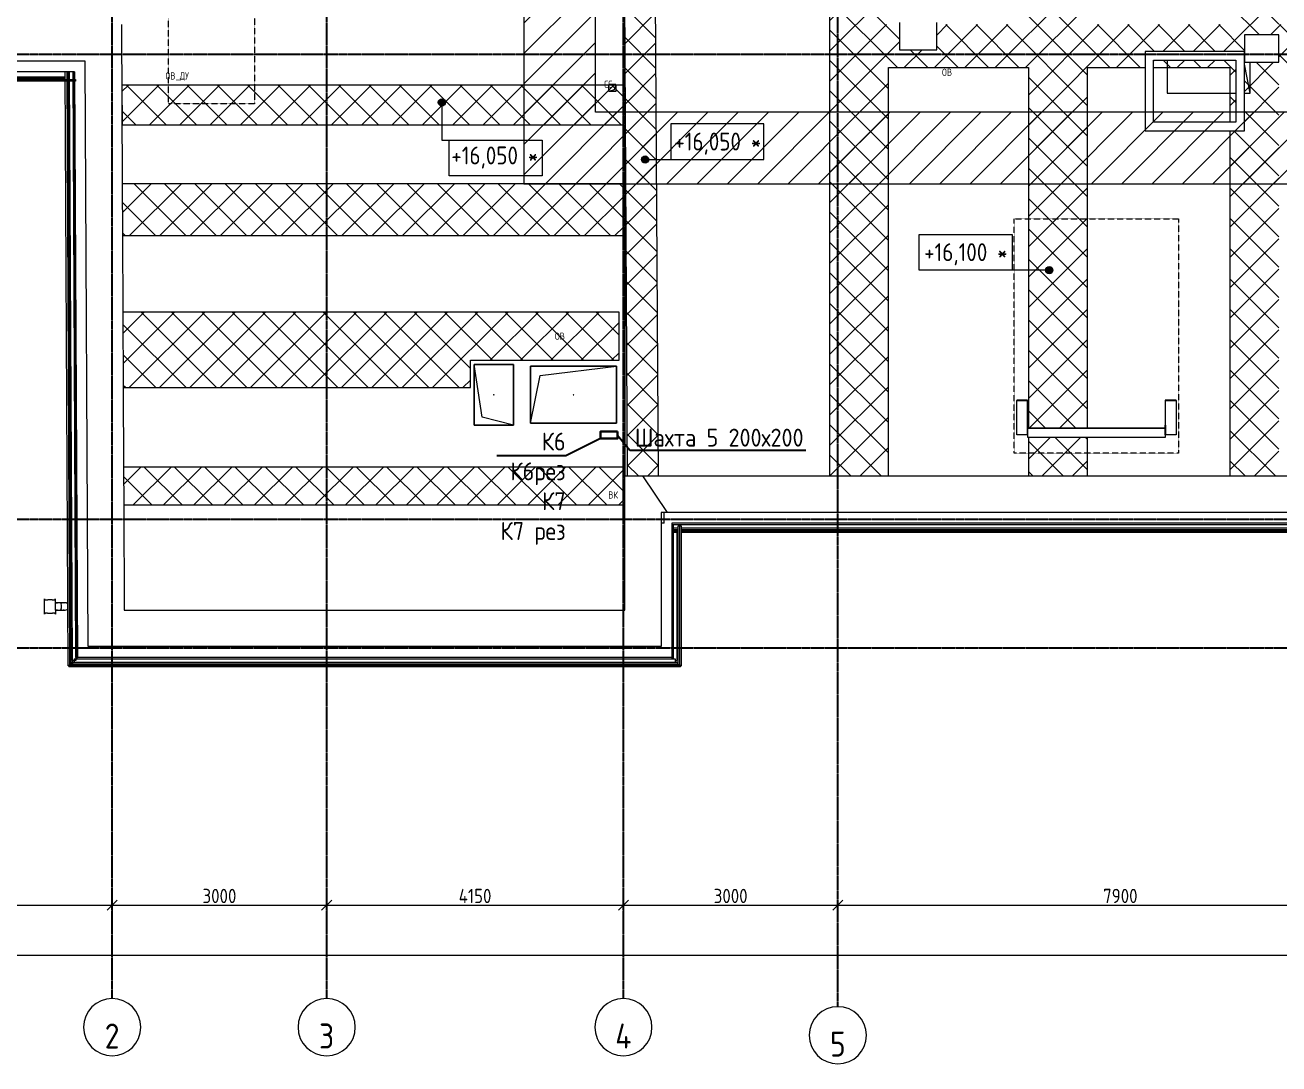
# Model space of a CAD drawing. Header units: millimetres. Extents: x -129048 to 476301, y -5853 to 215316.
# Drawn here: x 416696 to 434233, y 66816 to 81340 of the extents above; entities that cross this region are included whole.
import ezdxf
from ezdxf import colors
from ezdxf.entities.mleader import LeaderData, LeaderLine
from ezdxf.math import Vec2, Vec3

# ---------------------------------------------------------------- set-up
doc = ezdxf.new("R2010")
doc.units = ezdxf.units.MM
doc.linetypes.add('ADSK_Линия сетки', pattern=[25, 20, -2.5, 0, -2.5])
doc.linetypes.add('ADSK_Штриховая_ш3 п1_5', pattern=[4.5, 3, -1.5])
for name, color, linetype, lineweight in [('0_АР', 8, 'Continuous', 20), ('GAZLAITER', 1, 'Continuous', 40), ('Аннотация', 7, 'Continuous', 9), ('Ограждение', 251, 'Continuous', 18), ('Оси', 7, 'Continuous', 9)]:
    doc.layers.add(name, color=color, linetype=linetype, lineweight=lineweight)
doc.layers.add('Обобщенные модели', color=5, linetype='Continuous', lineweight=18, true_color=0x0000ff)
doc.styles.add('GOST Common', font='GOST Common_0.ttf', dxfattribs={"width": 0.9, "height": 350})
doc.styles.add('GOST Common_1', font='GOST Common_0.ttf', dxfattribs={"width": 0.9, "height": 200})
doc.styles.add('GOST Common_3', font='GOST Common_0.ttf', dxfattribs={"width": 0.9, "height": 100})
doc.styles.add('PIK', font='isocpeur.ttf', dxfattribs={"width": 0.9, "height": 250})
doc.linetypes.add('зигзаг', pattern='A,0.00254,-5.08,[131,ltypeshp.shx,S=5.08,R=0,X=-5.08,Y=0],-10.16,[131,ltypeshp.shx,S=5.08,R=180,X=5.08,Y=0],-5.08', length=20.32254)
doc.dimstyles.new('ADSK_Основной_2_5_мм_Оси', dxfattribs={"dimscale": 304.8, "dimtxt": 251.428749, "dimasz": 0.463911, "dimexe": 0.492126, "dimexo": 0.492126, "dimgap": 0.098425, "dimtad": 1, "dimrnd": 0.01, "dimdsep": 46, "dimtxsty": 'GOST Common_1', "dimblk1": 'OBLIQUE', "dimblk2": 'OBLIQUE', "dimsah": 1, "dimcen": 0.09, "dimdle": 0.492126, "dimazin": 2, "dimtfac": 1, "dimtdec": 4, "dimtix": 1, "dimtmove": 0, "dimatfit": 3, "dimfxl": 1, "dimtvp": 1, "dimtolj": 1, "dimtzin": 0, "dimlwd": 20, "dimlwe": 20, "dimarcsym": 2})
pattern_1 = [(45, (417914.95, 72638.46), (-212.132, 212.132), []), (135, (417914.95, 72638.46), (-212.132, -212.132), [])]
pattern_2 = [(45, (0, 0), (-106.066, 106.066), [])]

# ---------------------------------------------------------------- blocks, each defined once
blk = doc.blocks.new('Водосток - Тип 1 _карниз больше 490мм_-5158525-План чердака копия 2')
at = {"layer": 'Обобщенные модели'}
for p, q in [((19, 445), (125, 445)), ((125, 445), (231, 445)), ((125, 295), (19, 295)), ((75, 295), (75, 224)), ((75, 295), (75, 264)), ((75, 266), (75, 224)), ((231, 295), (125, 295)), ((175, 224), (175, 295)), ((175, 264), (175, 295)), ((175, 224), (175, 266)), ((175, 177), (175, 175)), ((175, 175), (175, 173))]:
    blk.add_line(p, q, dxfattribs=at)
at = {"layer": 'Обобщенные модели', "flags": 128}
for points in [[(75, 266), (75, 272), (75, 278), (75, 283), (75, 288), (75, 294), (75, 295)], [(75, 264), (75, 258), (75, 252), (75, 247), (75, 242), (75, 236), (75, 231), (75, 226), (75, 221), (75, 216), (75, 212), (75, 207), (75, 203), (75, 199), (75, 195), (75, 191), (75, 188), (75, 184), (75, 181), (75, 178), (75, 175), (75, 173), (75, 171), (75, 168), (75, 167), (75, 165), (75, 164), (75, 162), (75, 161), (75, 161), (75, 160), (75, 160), (75, 160)], [(75, 202), (75, 205), (75, 210), (75, 214), (75, 219), (75, 224)], [(75, 173), (75, 174), (75, 177), (75, 180), (75, 183)], [(175, 295), (175, 291), (175, 285), (175, 280), (175, 274), (175, 269), (175, 266)], [(175, 160), (175, 160), (175, 160), (175, 161), (175, 162), (175, 163), (175, 164), (175, 166), (175, 168), (175, 170), (175, 172), (175, 174), (175, 177), (175, 180), (175, 183), (175, 186), (175, 190), (175, 193), (175, 197), (175, 201), (175, 205), (175, 210), (175, 214), (175, 219), (175, 224), (175, 229), (175, 234), (175, 239), (175, 245), (175, 250), (175, 256), (175, 261), (175, 264)], [(175, 224), (175, 221), (175, 216), (175, 212), (175, 207), (175, 203), (175, 199), (175, 197)]]:
    blk.add_lwpolyline(points, dxfattribs=at)
at = {"layer": 'Обобщенные модели'}
for start, end in [(164.8376, 232.0792), (307.9208, 14.9145)]:
    blk.add_arc((125, 160), 52, start, end, dxfattribs=at)
for start_param, end_param in [(0, 1.570796), (0, 1.570796), (1.570796, 3.141593), (1.570796, 3.141593)]:
    blk.add_ellipse((125, 224), major_axis=(-50, 0), ratio=0.309017, start_param=start_param, end_param=end_param, dxfattribs=at)
for points in [[(19, 295), (21, 295), (25, 296), (29, 299), (31, 302), (32, 305), (32, 307), (32, 309), (32, 312), (32, 314), (32, 316), (32, 319), (32, 321), (31, 324), (31, 327), (31, 330), (30, 333), (30, 336), (29, 339), (29, 342), (29, 346), (28, 350), (28, 356), (27, 365), (27, 375), (28, 384), (28, 390), (29, 394), (29, 398), (29, 401), (30, 404), (30, 407), (31, 410), (31, 413), (31, 416), (32, 419), (32, 421), (32, 424), (32, 426), (32, 428), (32, 431), (32, 433), (32, 435), (31, 438), (29, 441), (25, 444), (21, 445), (19, 445)], [(231, 445), (229, 445), (225, 444), (221, 441), (219, 438), (218, 435), (218, 433), (218, 431), (218, 428), (218, 426), (218, 424), (218, 421), (218, 419), (219, 416), (219, 413), (219, 410), (220, 407), (220, 404), (221, 401), (221, 398), (221, 394), (222, 390), (222, 384), (223, 375), (223, 365), (222, 356), (222, 350), (221, 346), (221, 342), (221, 339), (220, 336), (220, 333), (219, 330), (219, 327), (219, 324), (218, 321), (218, 319), (218, 316), (218, 314), (218, 312), (218, 309), (218, 307), (218, 305), (219, 302), (221, 299), (225, 296), (229, 295), (231, 295)]]:
    blk.add_open_spline(points, degree=3, knots=[-1, -1, -1, -1, -0.941176, -0.882353, -0.852941, -0.823529, -0.808824, -0.794118, -0.779412, -0.764706, -0.75, -0.735294, -0.720588, -0.705882, -0.691176, -0.676471, -0.661765, -0.647059, -0.632353, -0.617647, -0.602941, -0.588235, -0.558824, -0.529412, -0.470588, -0.441176, -0.411765, -0.397059, -0.382353, -0.367647, -0.352941, -0.338235, -0.323529, -0.308824, -0.294118, -0.279412, -0.264706, -0.25, -0.235294, -0.220588, -0.205882, -0.191176, -0.176471, -0.147059, -0.117647, -0.058824, 0, 0, 0, 0], dxfattribs=at)
blk = doc.blocks.new('Ограждение - Ограждение-2981118-План чердака копия 2')
at = {"layer": 'Ограждение'}
h = blk.add_hatch(dxfattribs=at)
h.set_pattern_fill('FP_2', color=256, style=0, pattern_type=2)
h.set_pattern_definition(pattern_2)
h.paths.add_polyline_path([(14731, 3106), (14731, 3454), (14879, 3454), (14879, 3459), (14729, 3459), (14729, 3106)])
at = {"layer": 'Ограждение', "lineweight": 18}
for p, q in [((14729, 3459), (14729, 3106)), ((14879, 3459), (14729, 3459)), ((14731, 3106), (14731, 3454)), ((14731, 3454), (14879, 3454)), ((14879, 3454), (14879, 3459)), ((14729, 3106), (14731, 3106))]:
    blk.add_line(p, q, dxfattribs=at)
at = {"layer": 'Ограждение'}
for p, q in [((14879, 3454), (14879, 2974)), ((14729, 2974), (14729, 3106)), ((14731, 3106), (14731, 2974)), ((14731, 2974), (14729, 2974)), ((14879, 2974), (14731, 2974))]:
    blk.add_line(p, q, dxfattribs=at)
blk = doc.blocks.new('Ограждение - Ограждение-2981119-План чердака копия 2')
at = {"layer": 'Ограждение'}
h = blk.add_hatch(dxfattribs=at)
h.set_pattern_fill('FP_2', color=256, style=0, pattern_type=2)
h.set_pattern_definition(pattern_2)
h.paths.add_polyline_path([(12802, 3106), (12804, 3106), (12804, 3459), (12654, 3459), (12654, 3454), (12802, 3454)])
at = {"layer": 'Ограждение', "lineweight": 18}
for p, q in [((12804, 3459), (12654, 3459)), ((12654, 3459), (12654, 3454)), ((12654, 3454), (12802, 3454)), ((12802, 3454), (12802, 3106)), ((12804, 3106), (12804, 3459)), ((12802, 3106), (12804, 3106))]:
    blk.add_line(p, q, dxfattribs=at)
at = {"layer": 'Ограждение'}
for p, q in [((12654, 2974), (12654, 3454)), ((12802, 2974), (12802, 3106)), ((12804, 3106), (12804, 2974)), ((12802, 2974), (12654, 2974)), ((12804, 2974), (12802, 2974))]:
    blk.add_line(p, q, dxfattribs=at)
blk = doc.blocks.new('Ограждение - Ограждение-2981117-План чердака копия 2')
at = {"layer": 'Ограждение'}
for p, q in [((12807, 3065), (12807, 3067)), ((12807, 3067), (14729, 3067)), ((12807, 2935), (12807, 3065)), ((14729, 3065), (12807, 3065)), ((14729, 2935), (12807, 2935)), ((14729, 2974), (14729, 2935))]:
    blk.add_line(p, q, dxfattribs=at)
blk = doc.blocks.new('GM_Отверстие прямоугольное _в плите_ - Отверстие-6379781-План чердака копия 2')
at = {"layer": 'Обобщенные модели'}
for p, q in [((-499, 275), (-580, 275)), ((-580, 275), (-580, -160)), ((-580, 275), (-499, -132)), ((580, 275), (-379, 275)), ((580, -190), (580, 275))]:
    blk.add_line(p, q, dxfattribs=at)
blk = doc.blocks.new('GM_Отверстие прямоугольное _в плите_ - Отверстие-3479558-План чердака копия 2')
at = {"layer": 'Обобщенные модели'}
for p, q in [((-50, -50), (-50, 50)), ((-50, 50), (50, 50)), ((-50, -50), (-25, 25)), ((-25, 25), (50, 50)), ((50, 50), (50, -50)), ((-50, -40), (-50, -50)), ((50, -50), (-50, -50)), ((-50, -50), (50, -50)), ((50, -50), (50, -40))]:
    blk.add_line(p, q, dxfattribs=at)
blk = doc.blocks.new('GM_Отверстие прямоугольное _в плите_ - Отверстие-7236357-План чердака копия 2')
at = {"layer": 'Обобщенные модели'}
for p, q in [((-425, -275), (-425, 275)), ((-425, 275), (425, 275)), ((425, 275), (-425, 275)), ((-425, 275), (-425, -275)), ((-315, 165), (425, 275)), ((425, 275), (425, -275)), ((425, -275), (425, 275)), ((-425, -275), (-315, 165)), ((425, -275), (-425, -275)), ((-425, -275), (425, -275))]:
    blk.add_line(p, q, dxfattribs=at)
for start, end in [(360, 180), (180, 360), (60, 165), (300, 360), (195, 270)]:
    blk.add_arc((0, 0), 2.5, start, end, dxfattribs=at)
blk = doc.blocks.new('GM_Отверстие прямоугольное _в плите_ - Отверстие-7254743-План чердака копия 2')
at = {"layer": 'Обобщенные модели'}
for p, q in [((-600, -400), (-600, 400)), ((-600, 400), (600, 400)), ((600, 400), (-600, 400)), ((-600, 400), (-600, -400)), ((-467, 267), (600, 400)), ((600, 400), (600, -400)), ((600, -400), (600, 400)), ((-600, -400), (-467, 267)), ((600, -400), (-600, -400)), ((-600, -400), (600, -400))]:
    blk.add_line(p, q, dxfattribs=at)
for start, end in [(360, 180), (180, 360), (60, 165), (300, 360), (195, 270)]:
    blk.add_arc((0, 0), 2.5, start, end, dxfattribs=at)
blk = doc.blocks.new('Ось сетки - Круг_Ø8 мм-8258-План чердака копия 2')
at = {"layer": 'Оси', "lineweight": 20}
for start, end in [(360, 180), (180, 360)]:
    blk.add_arc((0, 0), 4, start, end, dxfattribs=at)
blk = doc.blocks.new('_Oblique')
at = {"color": 0, "linetype": 'ByBlock', "lineweight": -2}
blk.add_line((-0.5, -0.5), (0.5, 0.5), dxfattribs=at)
blk = doc.blocks.new('*D3115')
at = {"color": 0, "lineweight": 20, "transparency": 16777216}
for p, q in [((411265, 68334), (473415, 68334)), ((411415, 68284), (411415, 68184)), ((473265, 68284), (473265, 68184))]:
    blk.add_line(p, q, dxfattribs=at)
at = {"layer": 'Defpoints', "color": 0, "transparency": 16777216}
for p in [(411415, 68434), (473265, 68434), (473265, 68334)]:
    blk.add_point(p, dxfattribs=at)
at = {"color": 0, "lineweight": 20, "transparency": 16777216, "xscale": 141.4, "yscale": 141.4, "zscale": 141.4, "rotation": 180}
blk.add_blockref('_Oblique', (411415, 68334), dxfattribs=at)
at = {"color": 0, "lineweight": 20, "transparency": 16777216, "xscale": 141.4, "yscale": 141.4, "zscale": 141.4}
blk.add_blockref('_Oblique', (473265, 68334), dxfattribs=at)
at = {"color": 0, "lineweight": 20, "transparency": 16777216, "insert": (442340, 68464), "char_height": 200, "width": 889.8, "attachment_point": 5, "style": 'GOST Common_1'}
blk.add_mtext('\\A1;61850', dxfattribs=at)
blk = doc.blocks.new('*D3117')
at = {"color": 0, "lineweight": 20, "transparency": 16777216}
for p, q in [((411265, 69034), (418065, 69034)), ((411415, 68984), (411415, 68884)), ((417915, 68984), (417915, 68884))]:
    blk.add_line(p, q, dxfattribs=at)
at = {"layer": 'Defpoints', "color": 0, "transparency": 16777216}
for p in [(411415, 69134), (417915, 69134), (417915, 69034)]:
    blk.add_point(p, dxfattribs=at)
at = {"color": 0, "lineweight": 20, "transparency": 16777216, "xscale": 141.4, "yscale": 141.4, "zscale": 141.4, "rotation": 180}
blk.add_blockref('_Oblique', (411415, 69034), dxfattribs=at)
at = {"color": 0, "lineweight": 20, "transparency": 16777216, "xscale": 141.4, "yscale": 141.4, "zscale": 141.4}
blk.add_blockref('_Oblique', (417915, 69034), dxfattribs=at)
at = {"color": 0, "lineweight": 20, "transparency": 16777216, "insert": (414665, 69164), "char_height": 200, "width": 756.84, "attachment_point": 5, "style": 'GOST Common_1'}
blk.add_mtext('\\A1;6500', dxfattribs=at)
blk = doc.blocks.new('*D3118')
at = {"color": 0, "lineweight": 20, "transparency": 16777216}
for p, q in [((417765, 69034), (421065, 69034)), ((417915, 68984), (417915, 68884)), ((420915, 68984), (420915, 68884))]:
    blk.add_line(p, q, dxfattribs=at)
at = {"layer": 'Defpoints', "color": 0, "transparency": 16777216}
for p in [(417915, 69134), (420915, 69134), (420915, 69034)]:
    blk.add_point(p, dxfattribs=at)
at = {"color": 0, "lineweight": 20, "transparency": 16777216, "xscale": 141.4, "yscale": 141.4, "zscale": 141.4, "rotation": 180}
blk.add_blockref('_Oblique', (417915, 69034), dxfattribs=at)
at = {"color": 0, "lineweight": 20, "transparency": 16777216, "xscale": 141.4, "yscale": 141.4, "zscale": 141.4}
blk.add_blockref('_Oblique', (420915, 69034), dxfattribs=at)
at = {"color": 0, "lineweight": 20, "transparency": 16777216, "insert": (419415, 69164), "char_height": 200, "width": 756.84, "attachment_point": 5, "style": 'GOST Common_1'}
blk.add_mtext('\\A1;3000', dxfattribs=at)
blk = doc.blocks.new('*D3119')
at = {"color": 0, "lineweight": 20, "transparency": 16777216}
for p, q in [((420765, 69034), (425215, 69034)), ((420915, 68984), (420915, 68884)), ((425065, 68984), (425065, 68884))]:
    blk.add_line(p, q, dxfattribs=at)
at = {"layer": 'Defpoints', "color": 0, "transparency": 16777216}
for p in [(420915, 69134), (425065, 69134), (425065, 69034)]:
    blk.add_point(p, dxfattribs=at)
at = {"color": 0, "lineweight": 20, "transparency": 16777216, "xscale": 141.4, "yscale": 141.4, "zscale": 141.4, "rotation": 180}
blk.add_blockref('_Oblique', (420915, 69034), dxfattribs=at)
at = {"color": 0, "lineweight": 20, "transparency": 16777216, "xscale": 141.4, "yscale": 141.4, "zscale": 141.4}
blk.add_blockref('_Oblique', (425065, 69034), dxfattribs=at)
at = {"color": 0, "lineweight": 20, "transparency": 16777216, "insert": (422990, 69164), "char_height": 200, "width": 726.16, "attachment_point": 5, "style": 'GOST Common_1'}
blk.add_mtext('\\A1;4150', dxfattribs=at)
blk = doc.blocks.new('*D3120')
at = {"color": 0, "lineweight": 20, "transparency": 16777216}
for p, q in [((424915, 69034), (428215, 69034)), ((425065, 68984), (425065, 68884)), ((428065, 68984), (428065, 68884))]:
    blk.add_line(p, q, dxfattribs=at)
at = {"layer": 'Defpoints', "color": 0, "transparency": 16777216}
for p in [(425065, 69134), (428065, 69134), (428065, 69034)]:
    blk.add_point(p, dxfattribs=at)
at = {"color": 0, "lineweight": 20, "transparency": 16777216, "xscale": 141.4, "yscale": 141.4, "zscale": 141.4, "rotation": 180}
blk.add_blockref('_Oblique', (425065, 69034), dxfattribs=at)
at = {"color": 0, "lineweight": 20, "transparency": 16777216, "xscale": 141.4, "yscale": 141.4, "zscale": 141.4}
blk.add_blockref('_Oblique', (428065, 69034), dxfattribs=at)
at = {"color": 0, "lineweight": 20, "transparency": 16777216, "insert": (426565, 69164), "char_height": 200, "width": 756.84, "attachment_point": 5, "style": 'GOST Common_1'}
blk.add_mtext('\\A1;3000', dxfattribs=at)
blk = doc.blocks.new('*D3121')
at = {"color": 0, "lineweight": 20, "transparency": 16777216}
for p, q in [((427915, 69034), (436115, 69034)), ((428065, 68984), (428065, 68884)), ((435965, 68984), (435965, 68884))]:
    blk.add_line(p, q, dxfattribs=at)
at = {"layer": 'Defpoints', "color": 0, "transparency": 16777216}
for p in [(428065, 69134), (435965, 69134), (435965, 69034)]:
    blk.add_point(p, dxfattribs=at)
at = {"color": 0, "lineweight": 20, "transparency": 16777216, "xscale": 141.4, "yscale": 141.4, "zscale": 141.4, "rotation": 180}
blk.add_blockref('_Oblique', (428065, 69034), dxfattribs=at)
at = {"color": 0, "lineweight": 20, "transparency": 16777216, "xscale": 141.4, "yscale": 141.4, "zscale": 141.4}
blk.add_blockref('_Oblique', (435965, 69034), dxfattribs=at)
at = {"color": 0, "lineweight": 20, "transparency": 16777216, "insert": (432015, 69164), "char_height": 200, "width": 756.84, "attachment_point": 5, "style": 'GOST Common_1'}
blk.add_mtext('\\A1;7900', dxfattribs=at)
blk = doc.blocks.new('*D3128')
at = {"color": 0, "lineweight": 20, "transparency": 16777216}
for p, q in [((411265, 68334), (473415, 68334)), ((411415, 68284), (411415, 68184)), ((473265, 68284), (473265, 68184))]:
    blk.add_line(p, q, dxfattribs=at)
at = {"layer": 'Defpoints', "color": 0, "transparency": 16777216}
for p in [(411415, 68434), (473265, 68434), (473265, 68334)]:
    blk.add_point(p, dxfattribs=at)
at = {"color": 0, "lineweight": 20, "transparency": 16777216, "xscale": 141.4, "yscale": 141.4, "zscale": 141.4, "rotation": 180}
blk.add_blockref('_Oblique', (411415, 68334), dxfattribs=at)
at = {"color": 0, "lineweight": 20, "transparency": 16777216, "xscale": 141.4, "yscale": 141.4, "zscale": 141.4}
blk.add_blockref('_Oblique', (473265, 68334), dxfattribs=at)
at = {"color": 0, "lineweight": 20, "transparency": 16777216, "insert": (442340, 68464), "char_height": 200, "width": 889.8, "attachment_point": 5, "style": 'GOST Common_1'}
blk.add_mtext('\\A1;61850', dxfattribs=at)
blk = doc.blocks.new('Высотные отметки - Рамка-12095-План чердака копия 2')
at = {"layer": 'Аннотация'}
for p, q in [((-6.5, 0), (-6.5, 5)), ((-6.5, 5), (6.5, 5)), ((6.5, 5), (6.5, 0)), ((6.5, 0), (-6.5, 0))]:
    blk.add_line(p, q, dxfattribs=at)

msp = doc.modelspace()

# ---------------------------------------------------------------- hatches: boundary and pattern name
at = {"layer": '0_АР', "lineweight": 9}
h = msp.add_hatch(dxfattribs=at)
h.set_pattern_fill('FP_3', color=256, style=0, pattern_type=2)
h.set_pattern_definition([(45, (417914.95, 72638.46), (-212.132, 212.132), [])])
h.paths.add_polyline_path([(453334.00515, 79120.97844), (458288.31409, 79120.97844), (458288.31409, 81607.88416), (465046.71156, 81607.88416), (465046.71156, 82530.71632), (457288.31409, 82530.71632), (457288.31409, 80328.76532), (452832.53412, 80328.76532), (452832.53412, 84028.76532), (451832.53412, 84028.76532), (451832.53412, 80120.97844), (424674.04079, 80120.97844), (424674.04079, 84460.27382), (420571.25912, 84460.27382), (420571.25912, 86583.45535), (416772.86429, 86583.45535), (416772.86429, 109113.45535), (415772.86429, 109113.45535), (415772.86429, 98481.38768), (412897.22172, 98481.38768), (412897.22172, 97481.38768), (415772.86429, 97481.38768), (415772.86429, 85583.45535), (419571.25912, 85583.45535), (419571.25912, 83357.20519), (423674.04079, 83357.20519), (423674.04079, 79120.97844), (453170.45849, 79120.97844)])
h = msp.add_hatch(dxfattribs=at)
h.set_pattern_fill('FP_1', color=256, style=0, pattern_type=2)
h.set_pattern_definition(pattern_1)
h.paths.add_polyline_path([(463838.23459, 74397.42976), (466701.29051, 74397.42976), (466701.29051, 75112.42976), (459988.0144, 75112.42976), (459988.0144, 76237.42976), (466678.66122, 76237.42976), (466678.66122, 77192.42976), (462038.95368, 77192.42976), (462038.95368, 77053.45535), (459888.13661, 77053.45535), (459888.13661, 78097.42976), (466662.72305, 78097.42976), (466662.72305, 78852.42976), (459771.73655, 78852.42976), (459771.73655, 78607.88416), (459391.73655, 78607.88416), (459391.73655, 80271.89218), (458793.0144, 80271.89218), (458793.0144, 75036.68695), (459904.55128, 75036.68695), (459908.40863, 74526.68695), (459904.55128, 74526.68695), (459904.55128, 74397.42976), (459908.40863, 74397.42976)])
h.paths.add_polyline_path([(456646.26432, 75036.68695), (456649.0044, 75036.68695), (456649.0044, 80745.97805), (457785.03812, 80745.97805), (457785.03812, 80971.39218), (459391.73655, 80971.39218), (459392.34262, 81607.88416), (459454.00365, 81607.88416), (459454.00365, 85362.88416), (458789.00365, 85362.88416), (458789.00365, 81345.97805), (456649.0044, 81345.97805), (456649.0044, 84757.11409), (455984.0044, 84757.11409), (455984.0044, 81345.97805), (455598.00432, 81345.97805), (455598.00432, 80971.48281), (455208.00432, 80971.62959), (455208.00432, 81345.97805), (454124.00515, 81345.97805), (454124.00515, 85269.21097), (453334.00515, 85269.21097), (453334.00515, 81345.97805), (451189.00515, 81345.97805), (451189.00515, 85269.21097), (450554.00515, 85269.21097), (450554.00515, 81345.97805), (448344.00368, 81345.97805), (448344.00368, 85269.21097), (447644.00368, 85269.21097), (447644.00368, 81345.97805), (445584.00357, 81345.97805), (445584.00357, 85277.96695), (444899.00357, 85279.77029), (444899.00357, 81345.97805), (442794.00357, 81345.97805), (442794.00357, 85288.72119), (442084.00357, 85288.72119), (442084.00357, 81345.97805), (439959.00357, 81345.97805), (439959.00357, 85296.35578), (439284.00357, 85296.35578), (439284.00357, 81345.97805), (437214.00357, 81345.97805), (437214.00357, 85303.46384), (436519.00357, 85303.46384), (436519.00357, 81345.97805), (434233.99904, 81345.97805), (434233.99904, 85313.38742), (433548.99904, 85313.38742), (433548.99904, 81345.97805), (431553.99672, 81345.97805), (431553.99672, 84833.40668), (430728.99672, 84833.40668), (430728.99672, 81345.97805), (429447.01291, 81345.97805), (429447.01291, 80995.41615), (428927.01291, 80995.41615), (428927.01291, 81345.97805), (428733.99357, 81345.97805), (428733.99357, 85332.30298), (427948.99357, 85332.30298), (427948.99357, 75036.68695), (428771.74032, 75036.68695), (428771.74032, 80745.97805), (430728.99672, 80745.97805), (430728.99672, 75705.21664), (431553.99672, 75705.21664), (431553.99672, 80745.97805), (432360.81176, 80745.97805), (432360.81176, 80971.39218), (433750.81176, 80971.39218), (433750.81176, 79860.79637), (433548.99904, 79860.79637), (433548.99904, 75036.68695), (434233.99904, 75036.68695), (434233.99904, 80745.97805), (436519.00357, 80745.97805), (436519.00357, 75036.68695), (437214.00357, 75036.68695), (437214.00357, 80745.97805), (439284.00357, 80745.97805), (439284.00357, 75036.68695), (439959.00357, 75036.68695), (439959.00357, 80745.97805), (442084.00357, 80745.97805), (442084.00357, 75036.68695), (442794.00357, 75036.68695), (442794.00357, 80745.97805), (444899.00357, 80745.97805), (444899.00357, 75036.68695), (445584.00357, 75036.68695), (445584.00357, 80745.97805), (447575.87447, 80745.97805), (447575.87447, 80971.39218), (449155.46999, 80971.39218), (449155.46999, 80745.97805), (450554.00515, 80745.97805), (450554.00515, 75036.68695), (451189.00515, 75036.68695), (451189.00515, 80745.97805), (453334.00515, 80745.97805), (453334.00515, 75705.21664), (453489.45819, 75705.21664), (453489.45819, 76097.5759), (453639.45819, 76097.5759), (453639.45819, 75612.18376), (453489.45819, 75612.18376), (453489.45819, 75573.87242), (453334.00515, 75573.87242), (453334.00515, 75036.68695), (454124.00515, 75036.68695), (454124.00515, 80745.97805), (455988.01515, 80745.97805), (455988.01515, 75036.68695)])
h.paths.add_polyline_path([(448344.00368, 75036.68695), (448344.00368, 80279.6341), (447644.00368, 80279.6341), (447644.00368, 75036.68695)])
h.paths.add_polyline_path([(431553.99672, 75036.68695), (431553.99672, 75573.87242), (430728.99672, 75573.87242), (430728.99672, 75036.68695)])
h.paths.add_polyline_path([(459888.13661, 79622.42842), (466652.09761, 79622.42842), (466652.09761, 80227.42842), (459771.73655, 80227.42842), (459771.73655, 79622.42842)])
h.paths.add_polyline_path([(433548.99904, 79980.79637), (433630.81176, 79980.79637), (433630.81176, 80851.39218), (432480.81176, 80851.39218), (432480.81176, 80745.97805), (433548.99904, 80745.97805), (433548.99904, 80120.97844)])
h.paths.add_polyline_path([(459331.73655, 80391.89218), (459331.73655, 80851.39218), (457905.03812, 80851.39218), (457905.03812, 80745.97805), (458793.0144, 80745.97805), (458793.0144, 80391.89218), (458892.1677, 80391.89218)])
h.paths.add_polyline_path([(447695.87447, 80399.6341), (448344.00368, 80399.6341), (448344.00368, 80745.97805), (449035.46999, 80745.97805), (449035.46999, 80851.39218), (447695.87447, 80851.39218), (447695.87447, 80745.97805)])
h.paths.add_polyline_path([(434232.75286, 80821.56411), (433751.31176, 80821.56411), (433751.31176, 81201.56411), (434232.75286, 81201.56411), (434232.75286, 80823.61734)])
h.paths.add_polyline_path([(451653.00432, 80962.79334), (451148.00432, 80962.79334), (451148.00432, 81342.79334), (451653.00432, 81342.79334), (451653.00432, 80962.91581)])
h.paths.add_polyline_path([(445048.71852, 80979.02654), (445048.71852, 81359.02654), (445524.23883, 81358.63924), (445524.23883, 80979.02654), (445165.06726, 80979.02654)])
h.paths.add_polyline_path([(439417.97312, 80985.56851), (439417.97312, 81365.56851), (439807.97312, 81365.48145), (439807.97312, 80985.56851), (439553.54283, 80985.56851)])
h.paths.add_polyline_path([(467325.31156, 81407.88416), (467325.31156, 83602.88416), (472984.7012, 83602.88416), (472984.7012, 84312.88416), (467325.31156, 84312.88416), (467325.31156, 84977.88416), (467200.7505, 84977.88416), (467198.56628, 84773.17658), (466574.51904, 84779.83516), (466574.51904, 81407.88416), (467219.33682, 81407.88416)])
h.paths.add_polyline_path([(431479.84025, 84964.75091), (431553.99672, 84964.75091), (431553.99672, 85322.15612), (430728.99672, 85322.15612), (430728.99672, 84964.75091)])
h = msp.add_hatch(dxfattribs=at)
h.set_pattern_fill('FP_1', color=256, style=0, pattern_type=2)
h.set_pattern_definition(pattern_1)
h.paths.add_polyline_path([(418084.38488, 74630.97844), (425059.51904, 74630.97844), (425059.51904, 75160.97844), (418074.86689, 75160.97844), (418077.38736, 74630.97844)])
h.paths.add_polyline_path([(425554.23238, 75036.68695), (425503.37922, 83536.68695), (425068.37143, 83536.68695), (425119.2246, 75036.68695), (425337.64527, 75036.68695)])
h.paths.add_polyline_path([(418781.17064, 76270.97844), (422924.51904, 76270.97844), (422924.51904, 76653.98844), (425004.51904, 76653.98844), (425004.51904, 77325.97844), (418064.571, 77325.97844), (418069.58817, 76270.97844), (418084.38488, 76270.97844)])
h.paths.add_polyline_path([(424674.04079, 78395.97844), (425064.51904, 78395.97844), (425064.51904, 79120.97844), (418056.03469, 79120.97844), (418059.4825, 78395.97844), (423674.04079, 78395.97844)])
h.paths.add_polyline_path([(424674.04079, 79945.97844), (425064.51904, 79945.97844), (425064.51904, 80500.97844), (418049.59849, 80500.97844), (418052.44681, 79945.97844), (424499.04079, 79945.97844)])
at = {"layer": '0_АР'}
h = msp.add_hatch(color=256, dxfattribs=at)
edge = h.paths.add_edge_path()
edge.add_arc((422525.7232, 80259.02714), 50, 0, 360)
h = msp.add_hatch(color=256, dxfattribs=at)
edge = h.paths.add_edge_path()
edge.add_arc((425368.11594, 79459.57794), 50, 0, 360)
h = msp.add_hatch(color=256, dxfattribs=at)
edge = h.paths.add_edge_path()
edge.add_arc((431021.48447, 77913.17177), 50, 0, 360)

# ---------------------------------------------------------------- linework, layer by layer
at = {"linetype": 'ADSK_Линия сетки'}
for p, q in [((417914.51904, 67728.80458), (417914.51904, 116861.45381)), ((420914.51904, 67728.80458), (420914.51904, 116861.45381)), ((425064.51904, 67728.80458), (425064.51904, 94302.34824)), ((428064.51904, 67615.87031), (428064.51904, 94302.34824)), ((407800.22514, 80933.45535), (473919.80656, 80933.45535)), ((407800.22514, 74433.45535), (460700.98788, 74433.45535)), ((407800.22514, 72633.45535), (468024.51904, 72633.45535))]:
    msp.add_line(p, q, dxfattribs=at)
at = {"layer": '0_АР'}
for p, q in [((427948.99357, 85332.30298), (427948.99357, 75036.68695)), ((424674.04079, 80120.97844), (424674.04079, 84460.27382)), ((425068.37143, 83536.68695), (425119.2246, 75036.68695)), ((425554.23238, 75036.68695), (425503.37922, 83536.68695)), ((423674.04079, 83357.20519), (423674.04079, 79120.97844)), ((428927.01291, 81375.41615), (428927.01291, 80995.41615)), ((429447.01291, 80995.41615), (429447.01291, 81375.41615)), ((418045.44839, 81347.04537), (418056.03469, 79120.97844)), ((434232.75286, 81201.56411), (433751.31176, 81201.56411)), ((433751.31176, 81201.56411), (433751.31176, 80821.56411)), ((434232.75286, 80821.56411), (434232.75286, 81201.56411)), ((425083.08807, 81076.83112), (425083.08807, 75036.68695)), ((428927.01291, 80995.41615), (429447.01291, 80995.41615)), ((432360.81176, 80971.39218), (432360.81176, 79860.79637)), ((433750.81176, 80971.39218), (432360.81176, 80971.39218)), ((432480.81176, 79980.79637), (432480.81176, 80851.39218)), ((432480.81176, 80851.39218), (433630.81176, 80851.39218)), ((433630.81176, 80851.39218), (433630.81176, 79980.79637)), ((433750.81176, 79860.79637), (433750.81176, 80971.39218)), ((417388.98024, 80687.04537), (410991.53671, 80687.04537)), ((417537.86798, 80837.04537), (411140.76915, 80837.04537)), ((417278.57985, 80686.95026), (417258.58008, 80686.85515)), ((417298.08657, 72379.50599), (417258.58008, 80686.85515)), ((417278.57985, 80686.95026), (417318.03901, 72389.55354)), ((417298.57985, 80686.95026), (417278.58031, 80686.85515)), ((417298.57985, 80686.95026), (417299.10252, 80577.04537)), ((417318.57985, 80686.95026), (417298.58031, 80686.85515)), ((417388.57963, 80687.04537), (417318.58042, 80686.71248)), ((417357.7299, 72454.43465), (417318.58042, 80686.71248)), ((417407.51589, 72499.55354), (417368.57985, 80686.95026)), ((417368.57985, 80686.95026), (417407.72933, 72454.67243)), ((417388.57963, 80687.04537), (417427.51612, 72499.55354)), ((417427.91673, 72499.55354), (417388.98024, 80687.04537)), ((417576.80448, 72649.55354), (417537.86798, 80837.04537)), ((428771.74032, 75036.68695), (428771.74032, 80745.97805)), ((428771.74032, 80745.97805), (430728.99672, 80745.97805)), ((430728.99672, 80745.97805), (430728.99672, 75705.21664)), ((431553.99672, 75705.21664), (431553.99672, 80745.97805)), ((431553.99672, 80745.97805), (432360.81176, 80745.97805)), ((432480.81176, 80745.97805), (433548.99904, 80745.97805)), ((433548.99904, 80745.97805), (433548.99904, 79980.79637)), ((433751.31176, 80821.56411), (434232.75286, 80821.56411)), ((410872.15217, 80577.04537), (417403.08807, 80577.04537)), ((417403.08807, 80557.04537), (410872.15217, 80557.04537)), ((410892.04953, 80597.04537), (417259.00718, 80597.04537)), ((410911.94689, 80617.04537), (417258.91207, 80617.04537)), ((417279.00741, 80597.04537), (417319.00684, 80597.04537)), ((417298.91229, 80617.04537), (417318.91173, 80617.04537)), ((417299.19763, 80557.04537), (417337.99123, 72399.6011)), ((417403.08807, 80577.04537), (417403.08807, 80557.04537)), ((418049.59849, 80500.97844), (418052.44681, 79945.97844)), ((425064.51904, 80500.97844), (418049.59849, 80500.97844)), ((425064.51904, 79945.97844), (425064.51904, 80500.97844)), ((451832.53412, 80120.97844), (424674.04079, 80120.97844)), ((433630.81176, 79980.79637), (432480.81176, 79980.79637)), ((418052.44681, 79945.97844), (425064.51904, 79945.97844)), ((432360.81176, 79860.79637), (433750.81176, 79860.79637)), ((433548.99904, 79860.79637), (433548.99904, 75036.68695)), ((425064.51904, 79120.97844), (418056.03469, 79120.97844)), ((418056.03469, 79120.97844), (418059.4825, 78395.97844)), ((423674.04079, 79120.97844), (458288.31409, 79120.97844)), ((425064.51904, 78395.97844), (425064.51904, 79120.97844)), ((418059.4825, 78395.97844), (418064.571, 77325.97844)), ((418059.4825, 78395.97844), (425064.51904, 78395.97844)), ((425004.51904, 77325.97844), (418064.571, 77325.97844)), ((418064.571, 77325.97844), (418069.58817, 76270.97844)), ((425004.51904, 76653.98844), (425004.51904, 77325.97844)), ((422924.51904, 76270.97844), (422924.51904, 76653.98844)), ((422924.51904, 76653.98844), (425004.51904, 76653.98844)), ((418069.58817, 76270.97844), (418074.86689, 75160.97844)), ((418069.58817, 76270.97844), (422924.51904, 76270.97844)), ((430728.99672, 75573.87242), (430728.99672, 75036.68695)), ((431553.99672, 75036.68695), (431553.99672, 75573.87242)), ((425059.51904, 75160.97844), (418074.86689, 75160.97844)), ((418074.86689, 75160.97844), (418077.38736, 74630.97844)), ((425059.51904, 74630.97844), (425059.51904, 75160.97844)), ((425083.08807, 73159.55354), (425083.08807, 75036.68695)), ((425083.08807, 75036.68695), (425337.64527, 75036.68695)), ((425337.64527, 75036.68695), (459904.55128, 75036.68695)), ((425680.18259, 74526.68695), (425337.64527, 75036.68695)), ((418077.38736, 74630.97844), (418084.38488, 73159.55354)), ((418077.38736, 74630.97844), (425059.51904, 74630.97844)), ((437294.95368, 74526.68695), (425593.08807, 74526.68695)), ((425593.08807, 74526.68695), (425593.08807, 72649.55354)), ((425635.50761, 74376.68695), (425593.08807, 74376.68695)), ((425635.50761, 74376.68695), (425635.50761, 74526.68695)), ((437294.95368, 74376.68695), (425743.08807, 74376.68695)), ((425743.08807, 74376.68695), (425743.08807, 72479.55354)), ((425743.08807, 74356.68695), (459244.95368, 74356.68695)), ((425763.08807, 74356.68695), (425763.08807, 72479.55354)), ((425833.08807, 74306.68695), (425763.08807, 74306.68695)), ((425763.08807, 74286.68695), (425833.08807, 74286.68695)), ((425763.08807, 74266.68695), (425833.08807, 74266.68695)), ((425833.08807, 74246.68695), (425763.08807, 74246.68695)), ((425813.08807, 74246.68695), (425813.08807, 72454.55354)), ((425833.08807, 72399.55354), (425833.08807, 74336.68695)), ((425833.08807, 74336.68695), (425873.08807, 74336.68695)), ((425853.08807, 72389.55354), (425853.08807, 74336.68695)), ((425873.08807, 74336.68695), (425873.08807, 72379.55354)), ((459244.95368, 74306.68695), (425873.08807, 74306.68695)), ((425873.08807, 74286.68695), (459134.79274, 74286.68695)), ((425873.08807, 74266.68695), (459244.95368, 74266.68695)), ((459244.95368, 74246.68695), (425873.08807, 74246.68695)), ((418084.38488, 73159.55354), (425083.08807, 73159.55354)), ((425593.08807, 72649.55354), (417576.80448, 72649.55354)), ((425823.08807, 72429.55354), (417347.89623, 72429.55354)), ((417347.89623, 72429.55354), (417347.89623, 72409.55354)), ((417407.72933, 72454.67243), (417357.7299, 72454.43465)), ((417357.73046, 72454.43465), (417357.89612, 72419.6011)), ((417382.72961, 72479.55354), (425788.08807, 72479.55354)), ((417382.72961, 72479.55354), (417382.72961, 72429.55354)), ((417407.51589, 72499.55354), (417427.51612, 72499.55354)), ((425743.08807, 72499.55354), (417427.91673, 72499.55354)), ((425788.08807, 72479.55354), (425788.08807, 72429.55354)), ((425788.08807, 72454.55354), (425813.08807, 72454.55354)), ((425823.08807, 72429.55354), (425823.08807, 72409.55354)), ((417308.08645, 72379.55354), (417298.08657, 72379.50599)), ((417308.08645, 72389.55354), (425863.08807, 72389.55354)), ((417308.08645, 72389.55354), (417308.08645, 72369.55354)), ((425863.08807, 72369.55354), (417308.08645, 72369.55354)), ((417337.99123, 72399.6011), (417317.99168, 72399.50599)), ((417327.99134, 72409.55354), (425833.08807, 72409.55354)), ((417327.99134, 72409.55354), (417327.99134, 72389.55354)), ((417357.89612, 72419.6011), (417337.89657, 72419.50599)), ((425833.08807, 72399.55354), (425853.08807, 72399.55354)), ((425843.08807, 72399.55354), (425843.08807, 72389.55354)), ((425863.08807, 72389.55354), (425863.08807, 72369.55354)), ((425863.08807, 72379.55354), (425873.08807, 72379.55354))]:
    msp.add_line(p, q, dxfattribs=at)
at = {"layer": '0_АР', "linetype": 'ADSK_Штриховая_ш3 п1_5'}
for p, q in [((418702.90768, 80237.37833), (418702.90768, 81438.48954)), ((419902.90768, 81438.48954), (419902.90768, 80237.37833)), ((419902.90768, 80237.37833), (418702.90768, 80237.37833)), ((430528.68604, 78629.90982), (432828.68604, 78629.90982)), ((430528.68604, 75354.90982), (430528.68604, 78629.90982)), ((432828.68604, 78629.90982), (432828.68604, 75354.90982)), ((432828.68604, 75354.90982), (430528.68604, 75354.90982))]:
    msp.add_line(p, q, dxfattribs=at)
at = {"layer": '0_АР', "lineweight": 20}
for p, q in [((422525.7232, 80259.02714), (422525.7232, 79729.98167)), ((422525.7232, 79729.98167), (423278.81645, 79729.98167)), ((425368.11594, 79459.57794), (425852.63986, 79459.57794)), ((425852.63986, 79459.57794), (426377.54077, 79459.57794)), ((431021.48447, 77913.17177), (429850.55168, 77913.17177))]:
    msp.add_line(p, q, dxfattribs=at)
at = {"layer": '0_АР'}
for centre in [(422525.7232, 80259.02714), (425368.11594, 79459.57794), (431021.48447, 77913.17177)]:
    msp.add_circle(centre, 50, dxfattribs=at)
at = {"layer": 'GAZLAITER', "color": 251, "linetype": 'зигзаг', "lineweight": 30, "ltscale": 10, "true_color": 0x636466}
msp.add_lwpolyline([(424983.13974, 75656.44025), (424743.15281, 75656.44025), (424743.15281, 75558.86054), (424983.13974, 75558.86054)], close=True, dxfattribs=at)
at = {"layer": 'GAZLAITER', "color": 251, "lineweight": 30, "ltscale": 10, "true_color": 0x636466}
msp.add_lwpolyline([(424983.13974, 75656.44025), (424743.15281, 75656.44025), (424743.15281, 75558.86054), (424983.13974, 75558.86054)], close=True, dxfattribs=at)

# ---------------------------------------------------------------- block references
at = {"lineweight": 20, "xscale": 99.99999999999993, "yscale": 99.99999999999993, "zscale": 99.99999999999993}
for p in [(417914.51904, 67328.80458), (420914.51904, 67328.80458), (425064.51904, 67328.80458), (428064.51904, 67215.87031)]:
    msp.add_blockref('Ось сетки - Круг_Ø8 мм-8258-План чердака копия 2', p, dxfattribs=at)
at = {"layer": '0_АР'}
for name, p, rotation in [('GM_Отверстие прямоугольное _в плите_ - Отверстие-6379781-План чердака копия 2', (433252.26698, 80661.69349), 180), ('GM_Отверстие прямоугольное _в плите_ - Отверстие-3479558-План чердака копия 2', (424909.95368, 80461.19571), 180), ('GM_Отверстие прямоугольное _в плите_ - Отверстие-7236357-План чердака копия 2', (423252.48442, 76170.97844), 89.99999999999955), ('Водосток - Тип 1 _карниз больше 490мм_-5158525-План чердака копия 2', (417414.7205, 73087.38811), 90.27247415019644)]:
    msp.add_blockref(name, p, dxfattribs=dict(at, rotation=rotation))
at = {"layer": '0_АР', "lineweight": 20, "extrusion": (0, 0, -1), "xscale": 99.99999999999993, "yscale": 99.99999999999993, "zscale": 99.99999999999993}
msp.add_blockref('Высотные отметки - Рамка-12095-План чердака копия 2', (-426377.54077, 79459.57794), dxfattribs=at)
at = {"layer": '0_АР', "lineweight": 20, "xscale": 99.99999999999993, "yscale": 99.99999999999993, "zscale": 99.99999999999993, "rotation": 180}
msp.add_blockref('Высотные отметки - Рамка-12095-План чердака копия 2', (423278.81645, 79729.98167), dxfattribs=at)
at = {"layer": '0_АР', "lineweight": 20, "xscale": 99.99999999999993, "yscale": 99.99999999999993, "zscale": 99.99999999999993}
msp.add_blockref('Высотные отметки - Рамка-12095-План чердака копия 2', (429850.55168, 77913.17177), dxfattribs=at)
at = {"layer": '0_АР'}
for name, p in [('GM_Отверстие прямоугольное _в плите_ - Отверстие-7254743-План чердака копия 2', (424367.00086, 76172.45535)), ('Ограждение - Ограждение-2981119-План чердака копия 2', (417914.95368, 72638.45535)), ('Ограждение - Ограждение-2981118-План чердака копия 2', (417914.95368, 72638.45535)), ('Ограждение - Ограждение-2981117-План чердака копия 2', (417914.95368, 72638.45535))]:
    msp.add_blockref(name, p, dxfattribs=at)

# ---------------------------------------------------------------- texts
at = {"char_height": 350, "attachment_point": 5, "line_spacing_factor": 1.022766, "style": 'GOST Common'}
for s, insert, width in [('\\pt89.999,180,270,360,450,540,630,720,810,900,990,1080,1170,1260,1350,1440,1530,1620,1710,1800,1890,1980,2070,2160,2250,2340,2430,2520,2610,2700,2790,2880;2', (417913.68837, 67205.90001), 232.2), ('\\pt89.999,180,270,360,450,540,630,720,810,900,990,1080,1170,1260,1350,1440,1530,1620,1710,1800,1890,1980,2070,2160,2250,2340,2430,2520,2610,2700,2790,2880;3', (420913.68837, 67205.90001), 225.9), ('\\pt89.999,180,270,360,450,540,630,720,810,900,990,1080,1170,1260,1350,1440,1530,1620,1710,1800,1890,1980,2070,2160,2250,2340,2430,2520,2610,2700,2790,2880;4', (425064.13837, 67205.90001), 261.9), ('\\pt89.999,180,270,360,450,540,630,720,810,900,990,1080,1170,1260,1350,1440,1530,1620,1710,1800,1890,1980,2070,2160,2250,2340,2430,2520,2610,2700,2790,2880;5', (428063.68837, 67092.96574), 232.2)]:
    msp.add_mtext(s, dxfattribs=dict(at, insert=insert, width=width))
at = {"layer": '0_АР', "lineweight": 9, "char_height": 100, "attachment_point": 1, "line_spacing_factor": 1.022766, "style": 'GOST Common_3'}
for s, insert, width in [('\\pt360,720,1080,1440,1800,2160,2520,2880,3240,3600,3960,4320,4680,5040,5400,5760,6120,6480,6840,7200,7560,7920,8280,8640,9000,9360,9720,10080,10440,10800,11160,11520;ОВ_ДУ', (418660.21858, 80678.70231), 397.233), ('\\pt360,720,1080,1440,1800,2160,2520,2880,3240,3600,3960,4320,4680,5040,5400,5760,6120,6480,6840,7200,7560,7920,8280,8640,9000,9360,9720,10080,10440,10800,11160,11520;ОВ', (429522.03535, 80729.46047), 156.348), ('\\pt360,720,1080,1440,1800,2160,2520,2880,3240,3600,3960,4320,4680,5040,5400,5760,6120,6480,6840,7200,7560,7920,8280,8640,9000,9360,9720,10080,10440,10800,11160,11520;СС', (424795.4924, 80564.21014), 138.168), ('\\pt360,720,1080,1440,1800,2160,2520,2880,3240,3600,3960,4320,4680,5040,5400,5760,6120,6480,6840,7200,7560,7920,8280,8640,9000,9360,9720,10080,10440,10800,11160,11520;ОВ', (424106.70245, 77039.33235), 156.348), ('\\pt360,720,1080,1440,1800,2160,2520,2880,3240,3600,3960,4320,4680,5040,5400,5760,6120,6480,6840,7200,7560,7920,8280,8640,9000,9360,9720,10080,10440,10800,11160,11520;ВК', (424852.55637, 74819.91774), 156.348)]:
    msp.add_mtext(s, dxfattribs=dict(at, insert=insert, width=width))
at = {"layer": '0_АР', "lineweight": 20, "char_height": 250, "attachment_point": 1, "line_spacing_factor": 1.022761, "style": 'GOST Common_1'}
for s, insert, width in [('+16,050 *', (425776.64, 79836.28502), 1442.1618411), ('+16,050 *', (422657.88611, 79642.32239), 1442.1618411), ('+16,100 *', (429271.02186, 78289.87885), 1390.8715664)]:
    msp.add_mtext(s, dxfattribs=dict(at, insert=insert, width=width))

# ---------------------------------------------------------------- dimensions: what is measured, and where the dimension line sits
at = {"lineweight": 20}
for base, p1, p2, override, picture, middle in [((417914.51904, 69033.78884), (411414.51904, 69133.77374), (417914.51904, 69133.77374), {"dimpost": '<>', "dimfxl": 6500}, '*D3117', (414664.51904, 69163.78884)), ((420914.51904, 69033.78884), (417914.51904, 69133.77374), (420914.51904, 69133.77374), {"dimpost": '<>', "dimfxl": 3000}, '*D3118', (419414.51904, 69163.78884)), ((425064.51904, 69033.78884), (420914.51904, 69133.77374), (425064.51904, 69133.77374), {"dimpost": '<>', "dimfxl": 4150}, '*D3119', (422989.51904, 69163.78884)), ((428064.51904, 69033.78884), (425064.51904, 69133.77374), (428064.51904, 69133.77374), {"dimpost": '<>', "dimfxl": 3000}, '*D3120', (426564.51904, 69163.78884)), ((435964.51904, 69033.78884), (428064.51904, 69133.77374), (435964.51904, 69133.77374), {"dimpost": '<>', "dimfxl": 7900}, '*D3121', (432014.51904, 69163.78884)), ((473264.51904, 68333.78884), (411414.51904, 68433.77374), (473264.51904, 68433.77374), {"dimpost": '<>', "dimfxl": 61850}, '*D3115', (442339.51904, 68463.78884)), ((473264.51904, 68333.78884), (411414.51904, 68433.77374), (473264.51904, 68433.77374), {"dimpost": '<>', "dimfxl": 61850}, '*D3128', (442339.51904, 68463.78884))]:
    dim = msp.add_linear_dim(base=base, p1=p1, p2=p2, dimstyle='ADSK_Основной_2_5_мм_Оси', override=override, dxfattribs=at)
    dim.commit()
    dim.dimension.update_dxf_attribs({"geometry": picture, "text_midpoint": middle})

# ---------------------------------------------------------------- leaders
at = {"layer": 'GAZLAITER', "color": 18, "lineweight": 25, "ltscale": 10, "true_color": 0x000000}
ml = msp.add_multileader_mtext('Standard', dxfattribs=at)
ml.set_content('{\\C256;\\c0;К6\\PК6рез\\PК7\\PК7 рез}', color=2, style='PIK')
ml.set_leader_properties()
ml.build(insert=Vec2(0, 0))
ml.multileader.update_dxf_attribs({"text_right_attachment_type": 6, "dogleg_length": 0.36, "arrow_head_size": 0.18})
ctx = ml.context
ctx.base_point, ctx.char_height, ctx.arrow_head_size, ctx.landing_gap_size, ctx.plane_origin = Vec3(423368.11503, 75479.64871), 250, 0.18, 0.09, Vec3(424743.15281, 75558.86054)
ctx.right_attachment, ctx.text_align_type = 6, 2
notes = []
notes.append((ctx, [(0, (1, 1, 0), (424257.40503, 75317.14871), (-1, 0), 0.36, [(0, [(424743.15281, 75558.86054)], 0, [])])]))
ctx.mtext.insert, ctx.mtext.alignment, ctx.mtext.flow_direction = Vec3(424256.95503, 75642.14871), 3, 5
ml = msp.add_multileader_mtext('Standard', dxfattribs=at)
ml.set_content('{\\C256;\\c0;Шахта 5 200х200}', color=2, style='PIK')
ml.set_leader_properties()
ml.build(insert=Vec2(0, 0))
ml.multileader.update_dxf_attribs({"text_left_attachment_type": 6, "text_right_attachment_type": 6, "dogleg_length": 0.36, "arrow_head_size": 0.18})
ctx = ml.context
ctx.base_point, ctx.char_height, ctx.arrow_head_size, ctx.landing_gap_size, ctx.plane_origin = Vec3(425154.83569, 75396.8652), 250, 0.18, 0.09, Vec3(424983.13974, 75607.6504)
ctx.left_attachment, ctx.right_attachment, ctx.text_align_type = 6, 6, 2
notes.append((ctx, [(0, (1, 1, 0), (425154.47569, 75396.8652), (1, 0), 0.36, [(0, [(424983.13974, 75607.6504)], 0, [])])]))
ctx.mtext.insert, ctx.mtext.alignment, ctx.mtext.flow_direction = Vec3(427584.92569, 75696.8652), 3, 5
for ctx, leaders in notes:
    for number, flags, end, landing, length, lines in leaders:
        leader = LeaderData()
        leader.index, (leader.has_last_leader_line, leader.has_dogleg_vector, leader.attachment_direction) = number, flags
        leader.last_leader_point, leader.dogleg_vector, leader.dogleg_length = Vec3(end), Vec3(landing), length
        for number, points, colour, breaks in lines:
            line = LeaderLine()
            line.index, line.vertices, line.color, line.breaks = number, Vec3.list(points), colors.encode_raw_color(colour), breaks
            leader.lines.append(line)
        ctx.leaders.append(leader)

doc.saveas('drawing.dxf')
